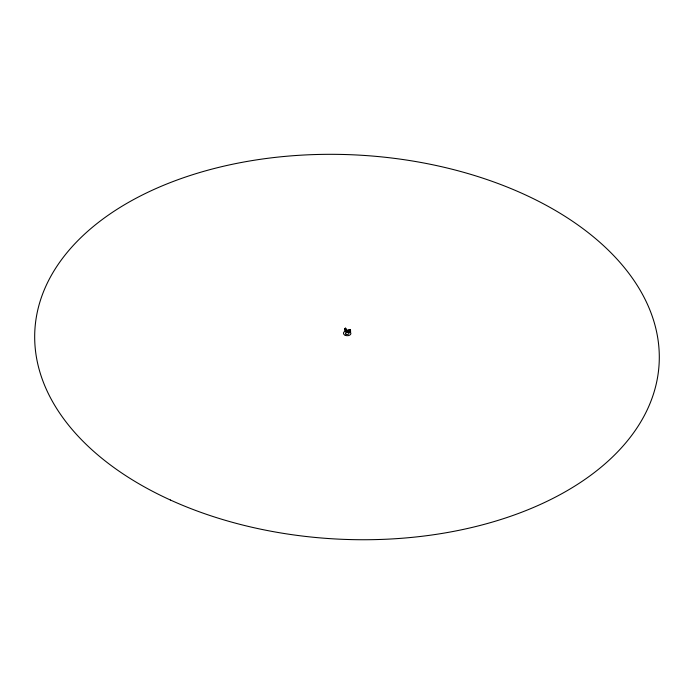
<?xml version="1.0" encoding="UTF-8"?>
<svg xmlns="http://www.w3.org/2000/svg" width="694" height="694" viewBox="0 0 694 694"><rect width="100%" height="100%" fill="white"/><g stroke="black" fill="none" stroke-linecap="round" stroke-linejoin="round"><path stroke-width="1.04" d="M346.818 331.489A5.76 2.663 24.8 0 0 346.983 331.741C341.231 328.574 353.367 335.133 350.097 329.806L350.175 329.572A44.59 22.937 -28.3 0 1 350.383 331.376A3.14 0.85 11.8 0 0 346.228 330.197L346.185 329.416M350.453 331.836L350.149 332.513L349.733 329.693M350.166 332.495L350.054 331.94M345.742 331.376L346.028 330.76M345.256 330.995L345.196 328.366L345.942 330.075M345.907 330.483L345.69 328.279L346.028 330.231M350.097 329.806L349.785 330.275L348.492 329.893A1.249 0.798 3 0 1 346.905 330.214A1.249 0.798 3 0 1 346.185 329.216L344.892 328.843M347.616 330.734L346.106 330.292L346.748 330.769M348.631 331.029L350.14 331.472M348.761 331.359L349.264 331.506M349.516 331.576L350.019 331.723M349.776 332.556L348.527 332.192A5.778 2.672 24.6 0 0 348.622 332.018M346.436 330.691L346.289 330.205M348.553 330.075L348.709 330.7M345.543 330.379L345.196 328.366M349.863 329.503L350.201 331.454M350.149 329.424A2.776 1.77 3 0 1 349.186 330.891M345.482 330.726A2.776 1.77 3 0 1 345.577 328.089M345.204 335.28A3.722 2.36 3 0 0 350.895 333.528A3.722 2.36 3 0 0 345.43 331.185A3.722 2.36 3 0 0 345.204 335.28M346.15 334.204A1.744 1.11 3 0 0 348.909 333.51A1.744 1.11 3 0 0 346.471 332.305A1.744 1.11 3 0 0 346.15 334.204M170.368 500.001A312.586 192.29 3 0 0 658.363 372.053A312.586 192.29 3 0 0 212.225 169.032A312.586 192.29 3 0 0 170.368 500.001"/></g></svg>
